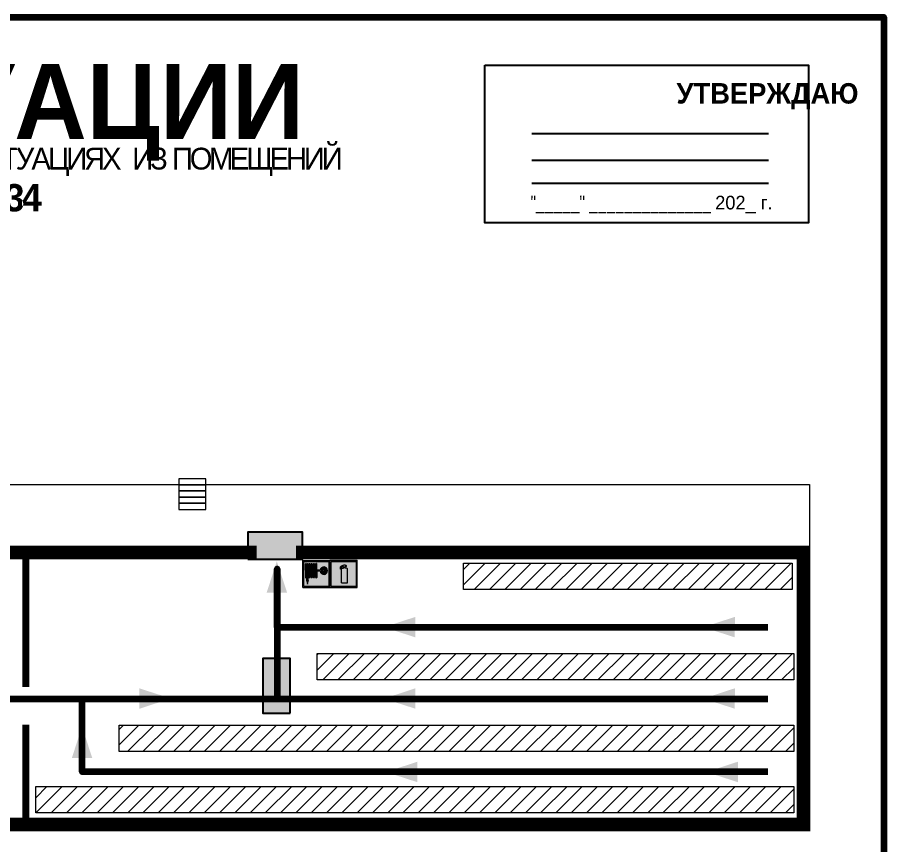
# Model space of a CAD drawing. Header units: millimetres. Extents: x 13810 to 67229, y 12374 to 21950.
# Drawn here: x 35254.1 to 35508.4, y 19635.3 to 19878 of the extents above; entities that cross this region are included whole.
import ezdxf

# ---------------------------------------------------------------- set-up
doc = ezdxf.new("R2010")
doc.units = ezdxf.units.MM
doc.layers.add('План_Штампы', color=7, linetype='Continuous')
doc.styles.add('обычный', font='arial.ttf')

# ---------------------------------------------------------------- blocks, each defined once
blk = doc.blocks.new('A$C7B4425F7')
at = {"true_color": 0xffffff}
blk.add_hatch(color=7, dxfattribs=at).paths.add_polyline_path([(0, 0), (-16, 0), (-16, -8), (0, -8)])
h = blk.add_hatch(color=126)
h.paths.add_polyline_path([(-0.2, -0.2), (-15.8, -0.2), (-15.8, -7.8), (-0.2, -7.8)])
h.paths.add_polyline_path([(-11.76, -2.03), (-11.76, -3.66), (-11.17, -3.66, -0.568275), (-11.17, -6.18), (-12.58, -6.18), (-12.58, -2.03)], flags=16)
h.paths.add_polyline_path([(-13.33, -4.12, -0.495768), (-13.59, -6.18), (-15.03, -6.18), (-15.03, -2.03), (-13.59, -2.03, -0.487973)], flags=16)
h.paths.add_polyline_path([(-10.25, -2.03), (-9.48, -2.03), (-9.48, -6.18), (-10.25, -6.18)], flags=16)
h.paths.add_polyline_path([(-13.84, -3.69), (-14.24, -3.69), (-14.24, -3.03), (-13.9, -3.03, -0.692621)], flags=0)
h.paths.add_polyline_path([(-9.15, -2.03), (-8.4, -2.03), (-8.04, -3.07), (-7.68, -2.03), (-6.93, -2.03), (-7.64, -4.1), (-6.93, -6.18), (-7.68, -6.18), (-8.04, -5.14), (-8.4, -6.18), (-9.15, -6.18), (-8.44, -4.1)], flags=16)
h.paths.add_polyline_path([(-11.76, -4.46), (-11.42, -4.46, -0.692621), (-11.36, -5.12), (-11.76, -5.12)], flags=0)
h.paths.add_polyline_path([(-13.9, -5.2), (-14.24, -5.2), (-14.24, -4.55), (-13.84, -4.55, -0.708038)], flags=0)
edge = h.paths.add_edge_path(flags=16)
edge.add_ellipse((-5.51, -4.08), major_axis=(0, 2.05), ratio=0.586184, start_angle=0, end_angle=360)
edge = h.paths.add_edge_path(flags=0)
edge.add_ellipse((-5.51, -4.08), major_axis=(0, 1.14), ratio=0.454828, start_angle=0, end_angle=360)
h.paths.add_polyline_path([(-4.13, -4.96, 0.377264), (-3.48, -4.52, 0.0555), (-3.16, -2.03), (-1.66, -2.03), (-1.66, -4.96), (-0.96, -4.96), (-0.96, -7.01), (-1.75, -7.01), (-1.75, -6.18), (-3.3, -6.18), (-3.3, -7.02), (-4.13, -7.02)], flags=16)
h.paths.add_polyline_path([(-2.73, -2.91), (-2.28, -2.91), (-2.28, -4.96), (-3.05, -4.96, 0.079136)], flags=0)
at = {"color": 126}
blk.add_lwpolyline([(-16, -8), (0, -8), (0, 0), (-16, 0)], close=True, dxfattribs=at)
blk = doc.blocks.new('A$C32E8229D')
at = {"true_color": 0xffffff}
blk.add_hatch(color=7, dxfattribs=at).paths.add_polyline_path([(0, 0), (0, -8), (16, -8), (16, 0)])
h = blk.add_hatch(color=126)
h.paths.add_polyline_path([(0.2, -0.2), (15.8, -0.2), (15.8, -7.8), (0.2, -7.8)])
h.paths.add_polyline_path([(13.49, -2.05), (12.08, -2.05), (11.37, -2.63, 0.162397), (11.29, -2.84), (11.29, -3.63), (10.35, -3.63), (10.35, -4.05), (11.68, -4.05), (11.68, -3.48), (12.26, -4.28), (11.29, -5.1), (11.29, -6.78), (11.85, -6.78), (11.85, -5.44), (12.8, -4.64), (12.8, -5.94), (14.46, -5.94), (14.46, -5.39), (13.45, -5.39), (13.45, -3.97), (12.46, -2.59), (13.15, -2.59), (13.69, -3.34), (14.18, -3)], flags=16)
h.paths.add_polyline_path([(10.74, -1.82, 1), (11.8, -1.82, 1)], flags=16)
h.paths.add_polyline_path([(9.39, -3.59), (5.99, -3.59), (6.56, -3.03), (5.91, -3.03), (5.1, -3.83), (5.91, -4.64), (6.56, -4.64), (5.99, -4.09), (9.39, -4.09)], flags=16)
h.paths.add_polyline_path([(4.29, -1.08), (1.72, -1.08), (1.72, -6.6), (4.29, -6.6)], flags=16)
at = {"color": 126}
blk.add_lwpolyline([(16, -8), (0, -8), (0, 0), (16, 0)], close=True, dxfattribs=at)
blk = doc.blocks.new('A$C37112FD5')
at = {"true_color": 0xf5f5ff}
h = blk.add_hatch(color=7, dxfattribs=at)
h.dxf.hatch_style = 1
h.paths.add_polyline_path([(12.8, -7.4), (0, -7.4), (0, -20.2), (12.8, -20.2)])
h.paths.add_polyline_path([(12.29, -7.91), (12.29, -19.69), (0.51, -19.69), (0.51, -7.91)], flags=16)
h.paths.add_polyline_path([(4.98, -9.04, -0.42597), (5.17, -9.22), (5.17, -12.25), (5.17, -15.29, -0.432244), (4.98, -15.47), (4.83, -15.47, -0.42597), (4.64, -15.29), (4.64, -12.25), (4.64, -9.22, -0.432244), (4.83, -9.04)], flags=0)
h.paths.add_polyline_path([(4.28, -9.22), (4.28, -12.25), (4.28, -15.29, -0.432244), (4.09, -15.47), (3.94, -15.47, -0.42597), (3.75, -15.29), (3.75, -12.25), (3.75, -9.22, -0.432244), (3.94, -9.04), (4.09, -9.04, -0.42597)], flags=0)
h.paths.add_polyline_path([(5.72, -9.04), (5.87, -9.04, -0.42597), (6.06, -9.22), (6.06, -12.25), (6.06, -15.29, -0.432244), (5.87, -15.47), (5.72, -15.47, -0.42597), (5.53, -15.29), (5.53, -12.25), (5.53, -9.22, -0.432244)], flags=0)
h.paths.add_polyline_path([(6.42, -8.9), (6.5, -8.9, -0.42597), (6.69, -9.08), (6.69, -12.03), (8.21, -12.03, -15.824349), (8.21, -12.47), (6.69, -12.47), (6.69, -15.42, -0.432244), (6.5, -15.6), (6.42, -15.6)], flags=0)
h.paths.add_polyline_path([(3.39, -9.22), (3.39, -12.25), (3.39, -15.29, -0.432244), (3.2, -15.47), (3.05, -15.47, -0.42597), (2.85, -15.29), (2.85, -12.25), (2.85, -9.22, -0.432244), (3.05, -9.04), (3.2, -9.04, -0.42597)], flags=0)
h.paths.add_polyline_path([(2.5, -9.22), (2.5, -16.71), (1.96, -16.71), (1.96, -9.22, -0.432244), (2.15, -9.04), (2.31, -9.04, -0.42597)], flags=0)
h.paths.add_polyline_path([(1.61, -8.9), (1.61, -15.6), (1.57, -15.6, -0.42597), (1.37, -15.42), (1.37, -12.03), (1.37, -9.09, -0.432244), (1.57, -8.9)], flags=0)
h.paths.add_polyline_path([(9.76, -10.81), (9.76, -12.03), (8.49, -12.03, -0.336371)], flags=0)
h.paths.add_polyline_path([(8.49, -12.47), (9.76, -12.47), (9.76, -13.7, -0.336371)], flags=0)
h.paths.add_polyline_path([(10.11, -10.81, -0.336371), (11.38, -12.03), (10.11, -12.03)], flags=0)
h.paths.add_polyline_path([(10.11, -12.47), (11.38, -12.47, -0.336371), (10.11, -13.7)], flags=0)
h.paths.add_polyline_path([(2.5, -16.84), (2.5, -17.05), (1.97, -17.05), (1.97, -16.84)], flags=0)
h.paths.add_polyline_path([(2.5, -17.24, -0.033778), (2.24, -18.6, -0.033778), (1.97, -17.24)], flags=0)
h = blk.add_hatch(color=242)
h.dxf.hatch_style = 1
h.paths.add_polyline_path([(12.29, -7.91), (0.51, -7.91), (0.51, -19.69), (12.29, -19.69)])
h.paths.add_polyline_path([(6.42, -15.6), (6.42, -8.9), (6.5, -8.9, -0.42597), (6.69, -9.08), (6.69, -12.03), (8.21, -12.03, -15.824349), (8.21, -12.47), (6.69, -12.47), (6.69, -15.42, -0.432244), (6.5, -15.6)], flags=16)
h.paths.add_polyline_path([(5.87, -15.47), (5.72, -15.47, -0.42597), (5.53, -15.29), (5.53, -12.25), (5.53, -9.22, -0.432244), (5.72, -9.04), (5.87, -9.04, -0.42597), (6.06, -9.22), (6.06, -12.25), (6.06, -15.29, -0.432244)], flags=16)
h.paths.add_polyline_path([(4.98, -15.47), (4.83, -15.47, -0.42597), (4.64, -15.29), (4.64, -12.25), (4.64, -9.22, -0.432244), (4.83, -9.04), (4.98, -9.04, -0.42597), (5.17, -9.22), (5.17, -12.25), (5.17, -15.29, -0.432244)], flags=16)
h.paths.add_polyline_path([(4.09, -15.47), (3.94, -15.47, -0.42597), (3.75, -15.29), (3.75, -12.25), (3.75, -9.22, -0.432244), (3.94, -9.04), (4.09, -9.04, -0.42597), (4.28, -9.22), (4.28, -12.25), (4.28, -15.29, -0.432244)], flags=16)
h.paths.add_polyline_path([(3.2, -15.47), (3.05, -15.47, -0.42597), (2.85, -15.29), (2.85, -12.25), (2.85, -9.22, -0.432244), (3.05, -9.04), (3.2, -9.04, -0.42597), (3.39, -9.22), (3.39, -12.25), (3.39, -15.29, -0.432244)], flags=16)
h.paths.add_polyline_path([(2.5, -17.05), (1.97, -17.05), (1.97, -16.84), (2.5, -16.84)], flags=16)
h.paths.add_polyline_path([(2.5, -17.24, -0.033778), (2.24, -18.6, -0.033778), (1.97, -17.24)], flags=16)
h.paths.add_polyline_path([(2.5, -16.71), (1.96, -16.71), (1.96, -9.22, -0.432244), (2.15, -9.04), (2.31, -9.04, -0.42597), (2.5, -9.22)], flags=16)
h.paths.add_polyline_path([(1.61, -15.6), (1.57, -15.6, -0.42597), (1.37, -15.42), (1.37, -12.03), (1.37, -9.09, -0.432244), (1.57, -8.9), (1.61, -8.9)], flags=16)
h.paths.add_polyline_path([(8.49, -12.47), (9.76, -12.47), (9.76, -13.7, -0.336371)], flags=0)
h.paths.add_polyline_path([(10.11, -13.7), (10.11, -12.47), (11.38, -12.47, -0.336371)], flags=0)
h.paths.add_polyline_path([(8.49, -12.03, -0.336371), (9.76, -10.81), (9.76, -12.03)], flags=0)
h.paths.add_polyline_path([(10.11, -12.03), (10.11, -10.81, -0.336371), (11.38, -12.03)], flags=0)
h = blk.add_hatch(color=7, dxfattribs=at)
h.dxf.hatch_style = 1
h.paths.add_polyline_path([(1.61, -8.9), (1.57, -8.9, 0.432244), (1.37, -9.09), (1.37, -12.03), (1.37, -15.42, 0.42597), (1.57, -15.6), (1.61, -15.6)])
h.paths.add_polyline_path([(2.5, -9.22, 0.42597), (2.31, -9.04), (2.15, -9.04, 0.432244), (1.96, -9.22), (1.96, -16.71), (2.5, -16.71)])
h.paths.add_polyline_path([(2.5, -16.84), (1.97, -16.84), (1.97, -17.05), (2.5, -17.05)])
h.paths.add_polyline_path([(2.5, -17.24), (1.97, -17.24, 0.033778), (2.24, -18.6, 0.033778)])
h.paths.add_polyline_path([(3.39, -12.25), (3.39, -9.22, 0.42597), (3.2, -9.04), (3.05, -9.04, 0.432244), (2.85, -9.22), (2.85, -12.25), (2.85, -15.29, 0.42597), (3.05, -15.47), (3.2, -15.47, 0.432244), (3.39, -15.29)])
h.paths.add_polyline_path([(4.28, -12.25), (4.28, -9.22, 0.42597), (4.09, -9.04), (3.94, -9.04, 0.432244), (3.75, -9.22), (3.75, -12.25), (3.75, -15.29, 0.42597), (3.94, -15.47), (4.09, -15.47, 0.432244), (4.28, -15.29)])
h.paths.add_polyline_path([(5.17, -12.25), (5.17, -9.22, 0.42597), (4.98, -9.04), (4.83, -9.04, 0.432244), (4.64, -9.22), (4.64, -12.25), (4.64, -15.29, 0.42597), (4.83, -15.47), (4.98, -15.47, 0.432244), (5.17, -15.29)])
h.paths.add_polyline_path([(6.06, -12.25), (6.06, -9.22, 0.42597), (5.87, -9.04), (5.72, -9.04, 0.432244), (5.53, -9.22), (5.53, -12.25), (5.53, -15.29, 0.42597), (5.72, -15.47), (5.87, -15.47, 0.432244), (6.06, -15.29)])
h.paths.add_polyline_path([(6.69, -12.47), (8.21, -12.47, 15.824349), (8.21, -12.03), (6.69, -12.03), (6.69, -9.08, 0.42597), (6.5, -8.9), (6.42, -8.9), (6.42, -15.6), (6.5, -15.6, 0.432244), (6.69, -15.42)])
h.paths.add_polyline_path([(8.49, -12.47), (9.76, -12.47), (9.76, -13.7, -0.336371)], flags=16)
h.paths.add_polyline_path([(8.49, -12.03, -0.336371), (9.76, -10.81), (9.76, -12.03)], flags=16)
h.paths.add_polyline_path([(10.11, -12.47), (11.38, -12.47, -0.336371), (10.11, -13.7)], flags=16)
h.paths.add_polyline_path([(10.11, -12.03), (10.11, -10.81, -0.336371), (11.38, -12.03)], flags=16)
h = blk.add_hatch(color=242)
h.dxf.hatch_style = 1
h.paths.add_polyline_path([(9.76, -10.81, 0.336371), (8.49, -12.03), (9.76, -12.03)])
h.paths.add_polyline_path([(10.11, -10.81), (10.11, -12.03), (11.38, -12.03, 0.336371)])
h.paths.add_polyline_path([(11.38, -12.47), (10.11, -12.47), (10.11, -13.7, 0.336371)])
h.paths.add_polyline_path([(9.76, -12.47), (8.49, -12.47, 0.336371), (9.76, -13.7)])
at = {"color": 242, "lineweight": 5}
for p, q in [((0, -20.2), (0, -7.4)), ((0, -7.4), (12.8, -7.4)), ((12.8, -20.2), (12.8, -7.4)), ((1.37, -12.03), (1.37, -9.08)), ((1.37, -12.03), (1.37, -15.42)), ((1.57, -8.9), (1.61, -8.9)), ((1.61, -8.9), (1.61, -15.6)), ((1.96, -16.71), (1.96, -9.22)), ((2.15, -9.04), (2.31, -9.04)), ((2.5, -16.71), (2.5, -9.22)), ((2.85, -12.25), (2.85, -9.22)), ((3.05, -9.04), (3.2, -9.04)), ((3.39, -12.25), (3.39, -9.22)), ((3.75, -12.25), (3.75, -9.22)), ((3.94, -9.04), (4.09, -9.04)), ((4.28, -12.25), (4.28, -9.22)), ((4.64, -12.25), (4.64, -9.22)), ((4.83, -9.04), (4.98, -9.04)), ((5.17, -12.25), (5.17, -9.22)), ((5.53, -12.25), (5.53, -9.22)), ((5.72, -9.04), (5.87, -9.04)), ((6.06, -12.25), (6.06, -9.22)), ((6.42, -8.9), (6.42, -15.6)), ((6.5, -8.9), (6.42, -8.9)), ((6.69, -12.03), (6.69, -9.08)), ((8.21, -12.03), (6.69, -12.03)), ((9.76, -12.03), (8.49, -12.03)), ((9.76, -10.81), (9.76, -12.03)), ((10.11, -10.81), (10.11, -12.03)), ((11.38, -12.03), (10.11, -12.03)), ((1.57, -15.6), (1.61, -15.6)), ((2.85, -12.25), (2.85, -15.29)), ((3.05, -15.47), (3.2, -15.47)), ((3.39, -12.25), (3.39, -15.29)), ((3.75, -12.25), (3.75, -15.29)), ((3.94, -15.47), (4.09, -15.47)), ((4.28, -12.25), (4.28, -15.29)), ((4.64, -12.25), (4.64, -15.29)), ((4.83, -15.47), (4.98, -15.47)), ((5.17, -12.25), (5.17, -15.29)), ((5.53, -12.25), (5.53, -15.29)), ((5.72, -15.47), (5.87, -15.47)), ((6.06, -12.25), (6.06, -15.29)), ((6.42, -15.6), (6.5, -15.6)), ((8.21, -12.47), (6.69, -12.47)), ((6.69, -12.47), (6.69, -15.42)), ((9.76, -12.47), (8.49, -12.47)), ((9.76, -12.47), (9.76, -13.7)), ((11.38, -12.47), (10.11, -12.47)), ((10.11, -12.47), (10.11, -13.7)), ((0, -20.2), (12.8, -20.2)), ((1.96, -16.71), (2.5, -16.71)), ((1.97, -16.84), (2.5, -16.84)), ((1.97, -17.05), (1.97, -16.84)), ((2.5, -17.05), (1.97, -17.05)), ((1.97, -17.24), (2.5, -17.24)), ((2.5, -16.84), (2.5, -17.05))]:
    blk.add_line(p, q, dxfattribs=at)
blk.add_lwpolyline([(0.51, -7.91), (12.29, -7.91), (12.29, -19.69), (0.51, -19.69)], close=True, dxfattribs=at)
for centre, radius, start, end in [((1.56, -9.09), 0.182, 87.1027, 180.6071), ((2.15, -9.22), 0.182, 87.1027, 180.6071), ((2.32, -9.22), 0.182, 359.3929, 92.8973), ((3.04, -9.22), 0.182, 87.1027, 180.6071), ((3.21, -9.22), 0.182, 359.3929, 92.8973), ((3.93, -9.22), 0.182, 87.1027, 180.6071), ((4.1, -9.22), 0.182, 359.3929, 92.8973), ((4.82, -9.22), 0.182, 87.1027, 180.6071), ((4.99, -9.22), 0.182, 359.3929, 92.8973), ((5.71, -9.22), 0.182, 87.1027, 180.6071), ((5.88, -9.22), 0.182, 359.3929, 92.8973), ((6.51, -9.09), 0.182, 359.3929, 92.8973), ((9.93, -12.25), 1.74, 187.2319, 172.7681), ((9.93, -12.25), 1.46, 96.9927, 171.3585), ((9.93, -12.25), 1.46, 8.6415, 83.0073), ((1.56, -15.42), 0.182, 179.3929, 272.8973), ((3.04, -15.29), 0.182, 179.3929, 272.8973), ((3.21, -15.29), 0.182, 267.1027, 0.6071), ((3.93, -15.29), 0.182, 179.3929, 272.8973), ((4.1, -15.29), 0.182, 267.1027, 0.6071), ((4.82, -15.29), 0.182, 179.3929, 272.8973), ((4.99, -15.29), 0.182, 267.1027, 0.6071), ((5.71, -15.29), 0.182, 179.3929, 272.8973), ((5.88, -15.29), 0.182, 267.1027, 0.6071), ((6.51, -15.42), 0.182, 267.1027, 0.6071), ((9.93, -12.25), 1.46, 188.6415, 263.0073), ((9.93, -12.25), 1.46, 276.9927, 351.3585), ((12.17, -15.98), 10.27, 187.041, 194.7793), ((-7.7, -15.98), 10.27, 345.2207, 352.959)]:
    blk.add_arc(centre, radius, start, end, dxfattribs=at)
blk = doc.blocks.new('A$C3AD82952')
at = {"true_color": 0xf5f5ff}
h = blk.add_hatch(color=7, dxfattribs=at)
h.dxf.hatch_style = 1
h.paths.add_polyline_path([(8.21, 8.73, 0.414214), (7.89, 9.05), (7.22, 9.05), (7.22, 9.92), (7.59, 9.92, 1), (7.57, 10.36), (7.22, 10.36), (7.22, 10.6), (6.43, 10.6), (6.43, 10.36), (6.01, 10.36), (4.74, 9.59), (4.74, 8.69), (4.98, 8.73), (4.98, 9.26), (6.12, 9.91), (6.43, 9.91), (6.43, 9.05), (5.76, 9.05, 0.414214), (5.44, 8.73), (5.44, 2.2), (8.21, 2.2)], flags=0)
h.paths.add_polyline_path([(12.8, 12.8), (0, 12.8), (0, 0), (12.8, 0)])
h.paths.add_polyline_path([(0.51, 12.29), (12.29, 12.29), (12.29, 0.51), (0.51, 0.51)], flags=16)
h.paths.add_polyline_path([(4.74, 9.59), (6.01, 10.36), (6.43, 10.36), (6.43, 10.6), (7.22, 10.6), (7.22, 10.36), (7.59, 10.36, -0.94586), (7.59, 9.92), (7.22, 9.92), (7.22, 9.05), (7.89, 9.05, -0.414214), (8.21, 8.73), (8.21, 2.2), (5.44, 2.2), (5.44, 8.73, -0.414214), (5.76, 9.05), (6.43, 9.05), (6.43, 9.91), (6.12, 9.91), (4.98, 9.26), (4.98, 8.73), (4.74, 8.69)], flags=0)
h = blk.add_hatch(color=242)
h.dxf.hatch_style = 1
h.paths.add_polyline_path([(12.29, 12.29), (0.51, 12.29), (0.51, 0.51), (12.29, 0.51)])
h.paths.add_polyline_path([(4.74, 8.69), (4.74, 9.59), (6.01, 10.36), (6.43, 10.36), (6.43, 10.6), (7.22, 10.6), (7.22, 10.36), (7.59, 10.36, -0.94586), (7.59, 9.92), (7.22, 9.92), (7.22, 9.05), (7.89, 9.05, -0.414214), (8.21, 8.73), (8.21, 2.2), (5.44, 2.2), (5.44, 8.73, -0.414214), (5.76, 9.05), (6.43, 9.05), (6.43, 9.91), (6.12, 9.91), (4.98, 9.26), (4.98, 8.73)], flags=16)
h = blk.add_hatch(color=7, dxfattribs=at)
h.dxf.hatch_style = 1
h.paths.add_polyline_path([(8.21, 8.73, 0.414214), (7.89, 9.05), (7.22, 9.05), (7.22, 9.92), (7.59, 9.92, 1), (7.57, 10.36), (7.22, 10.36), (7.22, 10.6), (6.43, 10.6), (6.43, 10.36), (6.01, 10.36), (4.74, 9.59), (4.74, 8.69), (4.98, 8.73), (4.98, 9.26), (6.12, 9.91), (6.43, 9.91), (6.43, 9.05), (5.76, 9.05, 0.414214), (5.44, 8.73), (5.44, 2.2), (8.21, 2.2)])
at = {"color": 242, "lineweight": 5}
for p, q in [((0, 0), (0, 12.8)), ((0, 12.8), (12.8, 12.8)), ((12.8, 0), (12.8, 12.8)), ((6.01, 10.36), (4.74, 9.59)), ((4.74, 9.59), (4.74, 8.69)), ((4.74, 8.69), (4.98, 8.73)), ((4.98, 9.26), (6.12, 9.91)), ((4.98, 8.73), (4.98, 9.26)), ((5.44, 2.2), (5.44, 8.73)), ((5.76, 9.05), (6.43, 9.05)), ((6.01, 10.36), (6.43, 10.36)), ((6.12, 9.91), (6.43, 9.91)), ((7.22, 10.6), (6.43, 10.6)), ((6.43, 10.6), (6.43, 10.36)), ((6.43, 9.91), (6.43, 9.05)), ((7.22, 10.36), (7.22, 10.6)), ((7.59, 10.36), (7.22, 10.36)), ((7.22, 9.05), (7.22, 9.92)), ((7.59, 9.92), (7.22, 9.92)), ((7.89, 9.05), (7.22, 9.05)), ((8.21, 2.2), (8.21, 8.73)), ((0, 0), (12.8, 0)), ((5.44, 2.2), (8.21, 2.2))]:
    blk.add_line(p, q, dxfattribs=at)
blk.add_lwpolyline([(0.51, 12.29), (12.29, 12.29), (12.29, 0.51), (0.51, 0.51)], close=True, dxfattribs=at)
for centre, radius, start, end in [((5.76, 8.73), 0.32, 90, 180), ((7.58, 10.14), 0.223, 273.1875, 86.8125), ((7.89, 8.73), 0.32, 0, 90)]:
    blk.add_arc(centre, radius, start, end, dxfattribs=at)

msp = doc.modelspace()

# ---------------------------------------------------------------- hatches: boundary and pattern name
at = {"lineweight": 0}
h = msp.add_hatch(dxfattribs=at)
h.set_pattern_fill('ANSI31', color=256)
h.set_pattern_definition([(45, (4070.343, 15351.0142), (-2.24506403, 2.24506403), [])])
h.paths.add_polyline_path([(35385.05, 19717.85), (35385.05, 19710.1), (35481.56, 19710.1), (35481.56, 19717.85)])
h = msp.add_hatch(dxfattribs=at)
h.set_pattern_fill('ANSI31', color=256)
h.set_pattern_definition([(45, (4070.776, 15324.507), (-2.24506403, 2.24506403), [])])
h.paths.add_polyline_path([(35342.04, 19691.34), (35342.04, 19683.6), (35481.99, 19683.6), (35481.99, 19691.34)])
h = msp.add_hatch(dxfattribs=at)
h.set_pattern_fill('ANSI31', color=256)
h.set_pattern_definition([(45, (3982.0964, 15303.4824), (-2.24506403, 2.24506403), [])])
h.paths.add_polyline_path([(35283.95, 19670.32), (35283.95, 19662.57), (35481.99, 19662.57), (35481.99, 19670.32)])
h = msp.add_hatch(dxfattribs=at)
h.set_pattern_fill('ANSI31', color=256)
h.set_pattern_definition([(45, (3982.0964, 15285.5262), (-2.24506403, 2.24506403), [])])
h.paths.add_polyline_path([(35259.44, 19652.36), (35259.44, 19644.62), (35481.99, 19644.62), (35481.99, 19652.36)])

# ---------------------------------------------------------------- linework, layer by layer
at = {"color": 2, "lineweight": 100}
msp.add_lwpolyline([(34908.39, 19878), (35508.39, 19878), (35508.39, 19483), (34908.39, 19483)], close=True, dxfattribs=at)
msp.add_lwpolyline([(35391.33, 19863.95), (35486.33, 19863.95), (35486.33, 19817.75), (35391.33, 19817.75)], close=True)
for points in [[(35405.08, 19843.9), (35474.61, 19843.9)], [(35405.08, 19836.14), (35474.61, 19836.14)], [(35405.08, 19829.36), (35474.61, 19829.36)]]:
    msp.add_lwpolyline(points)
at = {"lineweight": 0}
for points in [[(35301.48, 19740.83), (35309.42, 19740.83), (35309.42, 19742.63), (35301.48, 19742.63)], [(35301.48, 19739.04), (35309.42, 19739.04), (35309.42, 19740.83), (35301.48, 19740.83)], [(35301.48, 19737.24), (35309.42, 19737.24), (35309.42, 19739.04), (35301.48, 19739.04)], [(35301.48, 19735.45), (35309.42, 19735.45), (35309.42, 19737.24), (35301.48, 19737.24)], [(35301.48, 19733.65), (35309.42, 19733.65), (35309.42, 19735.45), (35301.48, 19735.45)], [(35385.05, 19717.85), (35481.56, 19717.85), (35481.56, 19710.1), (35385.05, 19710.1)], [(35342.04, 19691.34), (35481.99, 19691.34), (35481.99, 19683.6), (35342.04, 19683.6)], [(35283.95, 19670.32), (35481.99, 19670.32), (35481.99, 19662.57), (35283.95, 19662.57)], [(35259.44, 19652.36), (35481.99, 19652.36), (35481.99, 19644.62), (35259.44, 19644.62)]]:
    msp.add_lwpolyline(points, close=True, dxfattribs=at)
msp.add_lwpolyline([(34969.5, 19740.9), (35486.61, 19740.9), (35486.61, 19721.36)], dxfattribs=at)
for points, const_width in [([(34938.87, 19711.07), (34938.87, 19711.07), (34938.87, 19641.22), (35484.83, 19641.22), (35484.83, 19721), (35335.91, 19721)], 4), ([(35324.34, 19721), (35118.33, 19721)], 4), ([(35256.56, 19721), (35256.56, 19681.48)], 2), ([(35256.56, 19641.22), (35256.56, 19670.43)], 2)]:
    msp.add_lwpolyline(points, dxfattribs=dict(at, const_width=const_width))
at = {"color": 126, "lineweight": 100, "true_color": 0x008754}
for points in [[(35474.34, 19699.03), (35330.33, 19699.03), (35330.33, 19716.2), (35330.33, 19678.07)], [(35238.96, 19678.07), (35273.05, 19678.07)], [(35273.05, 19678.07), (35474.34, 19678.07)], [(35474.34, 19656.59), (35273.05, 19656.59), (35273.05, 19678.07)]]:
    msp.add_lwpolyline(points, dxfattribs=at)
at = {"layer": 'План_Штампы', "color": 126, "true_color": 0x008754}
for points in [[(35333.26, 19709.18), (35327.25, 19709.2), (35330.23, 19718.42)], [(35370.94, 19702.1), (35370.92, 19696.09), (35361.7, 19699.07)], [(35464.7, 19702.1), (35464.68, 19696.09), (35455.46, 19699.07)], [(35289.88, 19675.13), (35289.89, 19681.13), (35299.11, 19678.16)], [(35370.94, 19681.15), (35370.92, 19675.15), (35361.7, 19678.12)], [(35464.7, 19681.15), (35464.68, 19675.15), (35455.46, 19678.12)], [(35276.07, 19660.65), (35270.06, 19660.67), (35273.04, 19669.89)], [(35371.51, 19659.61), (35371.5, 19653.6), (35362.28, 19656.58)], [(35465.6, 19659.61), (35465.58, 19653.6), (35456.36, 19656.58)]]:
    msp.add_solid(points, dxfattribs=at)

# ---------------------------------------------------------------- block references
for name, p, xscale, yscale, zscale in [('A$C37112FD5', (35337.83, 19723.31), 0.6249984004534781, 0.6249984004534781, 0.6249984004534781), ('A$C3AD82952', (35345.83, 19710.69), 0.625, 0.625, 0.625)]:
    msp.add_blockref(name, p, dxfattribs=dict(xscale=xscale, yscale=yscale, zscale=zscale))
at = {"layer": 'План_Штампы'}
msp.add_blockref('A$C7B4425F7', (35337.74, 19726.99), dxfattribs=at)
at = {"layer": 'План_Штампы', "color": 126, "true_color": 0x008754, "xscale": -1, "rotation": 90}
msp.add_blockref('A$C32E8229D', (35326.15, 19689.85), dxfattribs=at)

# ---------------------------------------------------------------- texts
at = {"lineweight": 0, "style": 'обычный'}
for s, insert, char_height, width, attachment_point in [('{\\fProxima Nova Rg|b1|i0|c204|p2;ПЛАН ЭВАКУАЦИИ}', (35061.03, 19864.31), 22, 493.8901, 1), ('\\pi-18,l18,t18;{\\fProxima Nova Rg|b1|i0|c204|p2;УТВЕРЖДАЮ\\H1.1997x; }', (35474.27, 19854.83), 6, 126.6484, 5), ('{\\fArial Narrow|b0|i0|c204|p34;"_____" ______________ \\fProxima Nova Rg|b0|i0|c204|p2;202_ г. }', (35440.23, 19823.07), 4, 78.6503, 5)]:
    msp.add_mtext(s, dxfattribs=dict(at, insert=insert, char_height=char_height, width=width, attachment_point=attachment_point))
at = {"color": 0, "lineweight": 0, "insert": (35211.17, 19839.92), "char_height": 8, "width": 449.2158, "attachment_point": 5, "style": 'обычный'}
msp.add_mtext('{\\fArial Black|b1|i0|c204|p34;\\H2x;\\T0.85;  \\fArial Narrow|b0|i0|c204|p34;\\H0.8x;\\W0.9;\\P\\fProxima Nova Rg|b0|i0|c204|p2;\\H0.5x;\\W1;\\C256;ПРИ ПОЖАРЕ  ИЛИ ДРУГИХ ЧРЕЗВЫЧАЙНЫХ СИТУАЦИЯХ  ИЗ ПОМЕЩЕНИЙ \\fProxima Nova Rg|b1|i0|c204|p2;\\H1.25x;\\PЦМТО: СКЛАДА №034}', dxfattribs=at)

doc.saveas('drawing.dxf')
